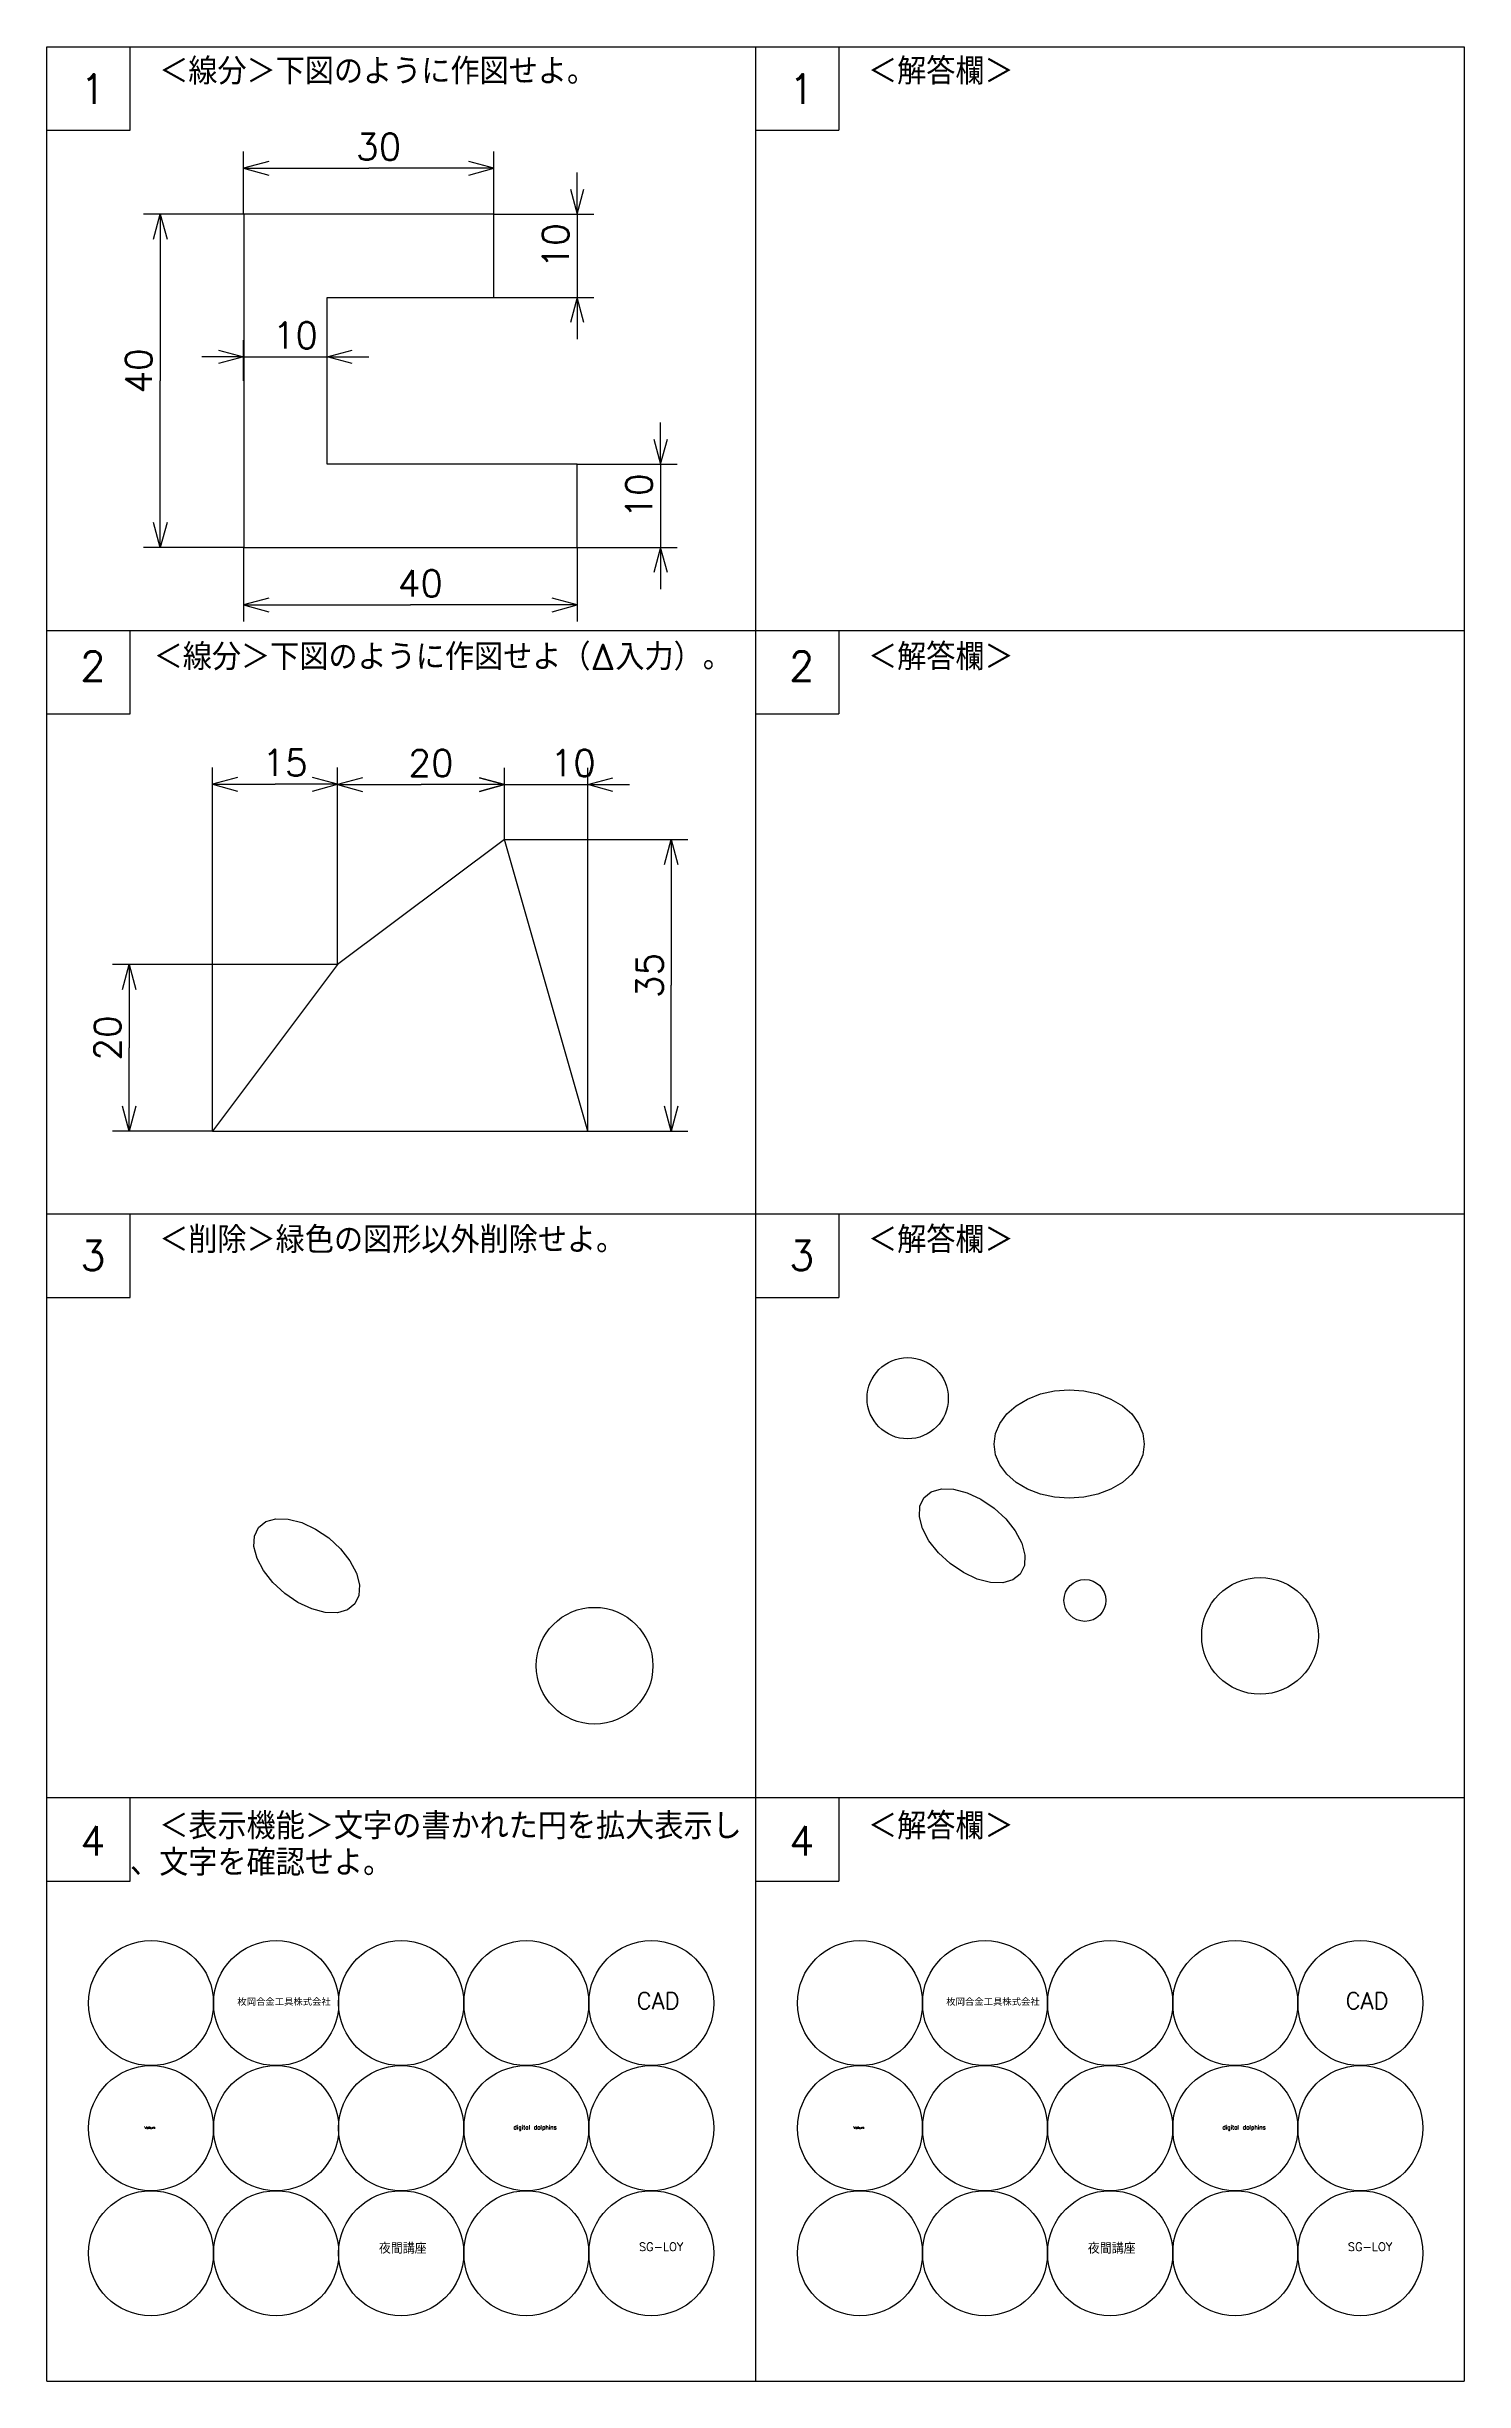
# Model space of a CAD drawing. Extents: x -73 to 97, y -150 to 130.
import ezdxf

# ---------------------------------------------------------------- set-up
doc = ezdxf.new("R2010")
doc.units = 0
doc.header["$MEASUREMENT"] = 0
doc.layers.add('____1', color=7, linetype='CONTINUOUS')
doc.layers.add('寸法線_1', color=7, linetype='CONTINUOUS')
doc.styles.add('STYLE1', font='txt.shx', dxfattribs={"bigfont": 'extfont.shx'})
doc.dimstyles.get("Standard").update_dxf_attribs({"dimtxt": 0.18, "dimasz": 0.18, "dimexe": 0.18, "dimexo": 0.0625, "dimgap": 0.09, "dimtad": 0, "dimtih": 1, "dimtoh": 1, "dimdec": 4, "dimzin": 0, "dimdsep": 46, "dimtxsty": 'Standard', "dimcen": 0.09, "dimadec": 0, "dimazin": 0, "dimtfac": 1, "dimtdec": 4, "dimtofl": 0, "dimtmove": 0, "dimatfit": 3, "dimfxl": 1, "dimtolj": 1, "dimtzin": 0, "dimarcsym": 0})

# ---------------------------------------------------------------- blocks, each defined once
blk = doc.blocks.new('*D0')
at = {"layer": '____1', "color": 5, "linetype": 'Continuous', "transparency": 16777216}
for p, q in [((-18.11, 34.57), (-18.11, 43.14)), ((-8.11, -0.43), (-8.11, 43.14)), ((-18.11, 41.14), (-23.11, 41.14)), ((-21.11, 41.94), (-18.11, 41.14)), ((-18.11, 41.14), (-21.11, 40.33)), ((-18.11, 41.14), (-8.11, 41.14)), ((-8.11, 41.14), (-5.11, 41.94)), ((-5.11, 40.33), (-8.11, 41.14)), ((-8.11, 41.14), (-3.11, 41.14))]:
    blk.add_line(p, q, dxfattribs=at)
at = {"layer": '寸法線_1', "color": 5, "linetype": 'Continuous', "transparency": 16777216, "style": 'STYLE1'}
blk.add_text('10', height=3.175, dxfattribs=at).set_placement((-12.59, 42.14))
blk = doc.blocks.new('*D1')
at = {"layer": '____1', "color": 5, "linetype": 'Continuous', "transparency": 16777216}
for p, q in [((-53.11, -0.43), (-53.11, 43.18)), ((-38.11, 19.57), (-38.11, 43.18)), ((-50.11, 41.99), (-53.11, 41.18)), ((-53.11, 41.18), (-50.11, 40.37)), ((-53.11, 41.18), (-45.61, 41.18)), ((-38.11, 41.18), (-45.61, 41.18)), ((-38.11, 41.18), (-41.11, 41.99)), ((-41.11, 40.37), (-38.11, 41.18))]:
    blk.add_line(p, q, dxfattribs=at)
at = {"layer": '寸法線_1', "color": 5, "linetype": 'Continuous', "transparency": 16777216, "style": 'STYLE1'}
blk.add_text('15', height=3.175, dxfattribs=at).set_placement((-47.14, 42.18))
blk = doc.blocks.new('*D2')
at = {"layer": '____1', "color": 5, "linetype": 'Continuous', "transparency": 16777216}
for p, q in [((-38.11, 19.57), (-65.11, 19.57)), ((-63.92, 16.57), (-63.11, 19.57)), ((-63.11, 19.57), (-62.31, 16.57)), ((-63.11, 19.57), (-63.11, 9.57)), ((-63.11, -0.43), (-63.11, 9.57)), ((-63.11, -0.43), (-63.92, 2.57)), ((-62.31, 2.57), (-63.11, -0.43)), ((-53.11, -0.43), (-65.11, -0.43))]:
    blk.add_line(p, q, dxfattribs=at)
at = {"layer": '寸法線_1', "color": 5, "linetype": 'Continuous', "transparency": 16777216, "style": 'STYLE1'}
blk.add_text('20', height=3.175, rotation=90, dxfattribs=at).set_placement((-64.11, 8.03))
blk = doc.blocks.new('*D3')
at = {"layer": '____1', "color": 5, "linetype": 'Continuous', "transparency": 16777216}
for p, q in [((-18.11, 34.57), (3.89, 34.57)), ((1.08, 31.57), (1.89, 34.57)), ((1.89, 34.57), (2.69, 31.57)), ((1.89, 34.57), (1.89, 17.07)), ((1.89, -0.43), (1.89, 17.07)), ((1.89, -0.43), (1.08, 2.57)), ((2.69, 2.57), (1.89, -0.43)), ((-8.11, -0.43), (3.89, -0.43))]:
    blk.add_line(p, q, dxfattribs=at)
at = {"layer": '寸法線_1', "color": 5, "linetype": 'Continuous', "transparency": 16777216, "style": 'STYLE1'}
blk.add_text('35', height=3.175, rotation=90, dxfattribs=at).set_placement((0.89, 15.53))
blk = doc.blocks.new('*D4')
at = {"layer": '____1', "color": 5, "linetype": 'Continuous', "transparency": 16777216}
for p, q in [((0.62, 79.57), (0.62, 84.57)), ((-0.18, 82.57), (0.62, 79.57)), ((0.62, 79.57), (1.43, 82.57)), ((-9.38, 79.57), (2.62, 79.57)), ((0.62, 79.57), (0.62, 69.57)), ((-9.38, 69.57), (2.62, 69.57)), ((0.62, 69.57), (-0.18, 66.57)), ((1.43, 66.57), (0.62, 69.57)), ((0.62, 69.57), (0.62, 64.57))]:
    blk.add_line(p, q, dxfattribs=at)
at = {"layer": '寸法線_1', "color": 5, "linetype": 'Continuous', "transparency": 16777216, "style": 'STYLE1'}
blk.add_text('10', height=3.175, rotation=90, dxfattribs=at).set_placement((-0.38, 73.03))
blk = doc.blocks.new('*D5')
at = {"layer": '____1', "color": 5, "linetype": 'Continuous', "transparency": 16777216}
for p, q in [((-38.11, 19.57), (-38.11, 43.14)), ((-18.11, 34.57), (-18.11, 43.14)), ((-35.11, 41.94), (-38.11, 41.14)), ((-38.11, 41.14), (-35.11, 40.33)), ((-38.11, 41.14), (-28.11, 41.14)), ((-18.11, 41.14), (-28.11, 41.14)), ((-18.11, 41.14), (-21.11, 41.94)), ((-21.11, 40.33), (-18.11, 41.14))]:
    blk.add_line(p, q, dxfattribs=at)
at = {"layer": '寸法線_1', "color": 5, "linetype": 'Continuous', "transparency": 16777216, "style": 'STYLE1'}
blk.add_text('20', height=3.175, dxfattribs=at).set_placement((-29.64, 42.14))
blk = doc.blocks.new('*D6')
at = {"layer": '____1', "color": 5, "linetype": 'Continuous', "transparency": 16777216}
for p, q in [((-49.38, 109.57), (-61.38, 109.57)), ((-60.18, 106.57), (-59.38, 109.57)), ((-59.38, 109.57), (-58.57, 106.57)), ((-59.38, 109.57), (-59.38, 89.57)), ((-59.38, 69.57), (-59.38, 89.57)), ((-59.38, 69.57), (-60.18, 72.57)), ((-58.57, 72.57), (-59.38, 69.57)), ((-49.38, 69.57), (-61.38, 69.57))]:
    blk.add_line(p, q, dxfattribs=at)
at = {"layer": '寸法線_1', "color": 5, "linetype": 'Continuous', "transparency": 16777216, "style": 'STYLE1'}
blk.add_text('40', height=3.175, rotation=90, dxfattribs=at).set_placement((-60.38, 88.03))
blk = doc.blocks.new('*D7')
at = {"layer": '____1', "color": 5, "linetype": 'Continuous', "transparency": 16777216}
for p, q in [((-10.18, 112.57), (-9.38, 109.57)), ((-9.38, 109.57), (-9.38, 114.57)), ((-9.38, 109.57), (-8.57, 112.57)), ((-19.38, 109.57), (-7.38, 109.57)), ((-9.38, 109.57), (-9.38, 99.57)), ((-19.38, 99.57), (-7.38, 99.57)), ((-9.38, 99.57), (-10.18, 96.57)), ((-8.57, 96.57), (-9.38, 99.57)), ((-9.38, 99.57), (-9.38, 94.57))]:
    blk.add_line(p, q, dxfattribs=at)
at = {"layer": '寸法線_1', "color": 5, "linetype": 'Continuous', "transparency": 16777216, "style": 'STYLE1'}
blk.add_text('10', height=3.175, rotation=90, dxfattribs=at).set_placement((-10.38, 103.03))
blk = doc.blocks.new('*D8')
at = {"layer": '____1', "color": 5, "linetype": 'Continuous', "transparency": 16777216}
for p, q in [((-49.38, 92.44), (-54.38, 92.44)), ((-52.38, 93.24), (-49.38, 92.44)), ((-49.38, 92.44), (-52.38, 91.63)), ((-49.38, 89.57), (-49.38, 94.44)), ((-49.38, 92.44), (-39.38, 92.44)), ((-39.38, 89.57), (-39.38, 94.44)), ((-39.38, 92.44), (-36.38, 93.24)), ((-36.38, 91.63), (-39.38, 92.44)), ((-39.38, 92.44), (-34.38, 92.44))]:
    blk.add_line(p, q, dxfattribs=at)
at = {"layer": '寸法線_1', "color": 5, "linetype": 'Continuous', "transparency": 16777216, "style": 'STYLE1'}
blk.add_text('10', height=3.175, dxfattribs=at).set_placement((-45.91, 93.44))
blk = doc.blocks.new('*D9')
at = {"layer": '____1', "color": 5, "linetype": 'Continuous', "transparency": 16777216}
for p, q in [((-49.38, 69.57), (-49.38, 60.69)), ((-9.38, 69.57), (-9.38, 60.69)), ((-46.38, 63.49), (-49.38, 62.69)), ((-49.38, 62.69), (-46.38, 61.88)), ((-49.38, 62.69), (-29.38, 62.69)), ((-9.38, 62.69), (-29.38, 62.69)), ((-9.38, 62.69), (-12.38, 63.49)), ((-12.38, 61.88), (-9.38, 62.69))]:
    blk.add_line(p, q, dxfattribs=at)
at = {"layer": '寸法線_1', "color": 5, "linetype": 'Continuous', "transparency": 16777216, "style": 'STYLE1'}
blk.add_text('40', height=3.175, dxfattribs=at).set_placement((-30.91, 63.69))
blk = doc.blocks.new('*D10')
at = {"layer": '____1', "color": 5, "linetype": 'Continuous', "transparency": 16777216}
for p, q in [((-49.38, 109.57), (-49.38, 117.06)), ((-46.38, 115.86), (-49.38, 115.06)), ((-49.38, 115.06), (-46.38, 114.25)), ((-49.38, 115.06), (-34.38, 115.06)), ((-19.38, 115.06), (-34.38, 115.06)), ((-19.38, 115.06), (-22.38, 115.86)), ((-22.38, 114.25), (-19.38, 115.06)), ((-19.38, 109.57), (-19.38, 117.06))]:
    blk.add_line(p, q, dxfattribs=at)
at = {"layer": '寸法線_1', "color": 5, "linetype": 'Continuous', "transparency": 16777216, "style": 'STYLE1'}
blk.add_text('30', height=3.175, dxfattribs=at).set_placement((-35.91, 116.06))

msp = doc.modelspace()

# ---------------------------------------------------------------- linework, layer by layer
at = {"layer": '____1', "color": 7, "linetype": 'Continuous'}
for p, q in [((-73, -150.35742), (-73, 129.64258)), ((-73, 129.64258), (97, 129.64258)), ((-63, 119.64258), (-63, 129.64258)), ((12, 129.64258), (12, -150.35742)), ((22, 129.64258), (22, 119.64258)), ((97, 129.64258), (97, -150.35742)), ((-73, 119.64258), (-63, 119.64258)), ((12, 119.64258), (22, 119.64258)), ((-19.37773, 109.56562), (-49.37773, 109.56562)), ((-49.37773, 109.56562), (-49.37773, 69.56563)), ((-19.37773, 99.56562), (-19.37773, 109.56562)), ((-39.37773, 79.56563), (-39.37773, 99.56562)), ((-39.37773, 99.56562), (-19.37773, 99.56562)), ((-9.37773, 79.56563), (-39.37773, 79.56563)), ((-9.37773, 69.56563), (-9.37773, 79.56563)), ((-49.37773, 69.56563), (-9.37773, 69.56563)), ((-73, 59.64258), (97, 59.64258)), ((-63, 49.64258), (-63, 59.64258)), ((22, 59.64258), (22, 49.64258)), ((-73, 49.64258), (-63, 49.64258)), ((12, 49.64258), (22, 49.64258)), ((-18.11125, 34.56575), (-38.11125, 19.56575)), ((-8.11125, -0.43425), (-18.11125, 34.56575)), ((-38.11125, 19.56575), (-53.11125, -0.43425)), ((-53.11125, -0.43425), (-8.11125, -0.43425)), ((-73, -10.35742), (97, -10.35742)), ((-63, -20.35742), (-63, -10.35742)), ((22, -10.35742), (22, -20.35742)), ((-73, -20.35742), (-63, -20.35742)), ((12, -20.35742), (22, -20.35742)), ((-73, -80.35742), (97, -80.35742)), ((-63, -90.35742), (-63, -80.35742)), ((22, -80.35742), (22, -90.35742)), ((-73, -90.35742), (-63, -90.35742)), ((12, -90.35742), (22, -90.35742)), ((-73, -150.35742), (97, -150.35742))]:
    msp.add_line(p, q, dxfattribs=at)
at = {"layer": '____1', "color": 3, "linetype": 'Continuous'}
msp.add_polyline3d([(58.62754, -37.95398, 0), (58.45461, -39.22274, 0), (57.94245, -40.44275, 0), (57.11077, -41.56712, 0), (55.9915, -42.55263, 0), (54.62767, -43.36142, 0), (53.07169, -43.96241, 0), (51.38335, -44.33249, 0), (49.62754, -44.45745, 0), (47.87173, -44.33249, 0), (46.18339, -43.96241, 0), (44.62741, -43.36142, 0), (43.26358, -42.55263, 0), (42.14431, -41.56712, 0), (41.31262, -40.44275, 0), (40.80047, -39.22274, 0), (40.62754, -37.95398, 0), (40.80047, -36.68521, 0), (41.31262, -35.4652, 0), (42.14431, -34.34084, 0), (43.26358, -33.35532, 0), (44.62741, -32.54653, 0), (46.18339, -31.94555, 0), (47.87173, -31.57546, 0), (49.62754, -31.4505, 0), (51.38335, -31.57546, 0), (53.07169, -31.94555, 0), (54.62767, -32.54653, 0), (55.9915, -33.35532, 0), (57.11077, -34.34084, 0), (57.94245, -35.4652, 0), (58.45461, -36.68521, 0), (58.62754, -37.95398, 0)], dxfattribs=at)
at = {"layer": '____1', "color": 7, "linetype": 'Continuous'}
for points in [[(40.61897, -45.63186, 0), (42.02488, -46.93104, 0), (43.15507, -48.36866, 0), (43.93251, -49.84675, 0), (44.30424, -51.26457, 0), (44.2449, -52.52551, 0), (43.75856, -53.54363, 0), (42.87834, -54.24956, 0), (41.66424, -54.59518, 0), (40.199, -54.55694, 0), (38.58247, -54.13744, 0), (36.9248, -53.36528, 0), (35.33898, -52.29308, 0), (33.93307, -50.9939, 0), (32.80288, -49.55628, 0), (32.02544, -48.0782, 0), (31.65371, -46.66037, 0), (31.71305, -45.39943, 0), (32.19939, -44.38131, 0), (33.07961, -43.67538, 0), (34.2937, -43.32976, 0), (35.75895, -43.36801, 0), (37.37548, -43.7875, 0), (39.03314, -44.55966, 0), (40.61897, -45.63186, 0), (40.61897, -45.63186, 0)], [(-39.17771, -49.20907, 0), (-37.7718, -50.50825, 0), (-36.64161, -51.94587, 0), (-35.86417, -53.42395, 0), (-35.49244, -54.84177, 0), (-35.55178, -56.10271, 0), (-36.03812, -57.12084, 0), (-36.91834, -57.82676, 0), (-38.13244, -58.17238, 0), (-39.59768, -58.13414, 0), (-41.21421, -57.71465, 0), (-42.87188, -56.94249, 0), (-44.4577, -55.87028, 0), (-45.86361, -54.5711, 0), (-46.9938, -53.13348, 0), (-47.77124, -51.6554, 0), (-48.14297, -50.23758, 0), (-48.08363, -48.97664, 0), (-47.59729, -47.95851, 0), (-46.71707, -47.25259, 0), (-45.50298, -46.90697, 0), (-44.03773, -46.94521, 0), (-42.4212, -47.3647, 0), (-40.76354, -48.13686, 0), (-39.17771, -49.20907, 0), (-39.17771, -49.20907, 0)]]:
    msp.add_polyline3d(points, dxfattribs=at)
at = {"layer": '____1', "color": 3, "linetype": 'Continuous'}
for centre, radius in [((30.25254, -32.45398), 4.86859), ((51.50254, -56.70398), 2.51091)]:
    msp.add_circle(centre, radius, dxfattribs=at)
at = {"layer": '____1', "color": 7, "linetype": 'Continuous'}
for centre, radius in [((72.50254, -60.95398), 6.99759), ((-7.29414, -64.53118), 6.99759), ((-60.48782, -105), 7.5), ((-45.48782, -105), 7.5), ((-30.48782, -105), 7.5), ((-15.48782, -105), 7.5), ((-0.48782, -105), 7.5), ((24.52894, -105), 7.5), ((39.52894, -105), 7.5), ((54.52894, -105), 7.5), ((69.52894, -105), 7.5), ((84.52894, -105), 7.5), ((-60.48782, -120), 7.5), ((-45.48782, -120), 7.5), ((-30.48782, -120), 7.5), ((-15.48782, -120), 7.5), ((-0.48782, -120), 7.5), ((24.52894, -120), 7.5), ((39.52894, -120), 7.5), ((54.52894, -120), 7.5), ((69.52894, -120), 7.5), ((84.52894, -120), 7.5), ((-60.48782, -135), 7.5), ((-45.48782, -135), 7.5), ((-30.48782, -135), 7.5), ((-15.48782, -135), 7.5), ((-0.48782, -135), 7.5), ((24.52894, -135), 7.5), ((39.52894, -135), 7.5), ((54.52894, -135), 7.5), ((69.52894, -135), 7.5), ((84.52894, -135), 7.5)]:
    msp.add_circle(centre, radius, dxfattribs=at)

# ---------------------------------------------------------------- texts
at = {"layer": '____1', "color": 7, "linetype": 'Continuous', "style": 'STYLE1'}
for s, height, p in [('1', 3.52778, (-68.97318, 122.80067)), ('\u3000＜線分＞下図のように作図せよ。', 3.175, (-63, 125.10539)), ('1', 3.52778, (16.02682, 122.80067)), ('\u3000＜解答欄＞', 3.175, (22, 125.10539)), ('2', 3.52778, (-68.97318, 53.59479)), (' ＜線分＞下図のように作図せよ（Δ入力）。', 3.175, (-63, 54.86899)), ('2', 3.52778, (16.02682, 53.59479)), ('\u3000＜解答欄＞', 3.175, (22, 54.86899)), ('3', 3.52778, (-68.97318, -17.08983)), ('\u3000＜削除＞緑色の図形以外削除せよ。', 3.175, (-63, -15.04436)), ('3', 3.52778, (16.02682, -17.08983)), ('\u3000＜解答欄＞', 3.175, (22, -15.04436)), ('4', 3.52778, (-68.97318, -87.29633)), ('\u3000＜表示機能＞文字の書かれた円を拡大表示し', 3.175, (-63, -85.35406)), ('4', 3.52778, (16.02682, -87.29633)), ('\u3000＜解答欄＞', 3.175, (22, -85.35406)), ('、文字を確認せよ。', 3.175, (-63, -89.73337)), ('枚岡合金工具株式会社', 0.8, (-50.13777, -105.30215)), ('CAD', 2, (-2.25118, -105.72016)), ('枚岡合金工具株式会社', 0.8, (34.87899, -105.30215)), ('CAD', 2, (82.76558, -105.72016)), ('Vellum', 0.3, (-61.26486, -120.08513)), ('digital dolphins', 0.5, (-17.0229, -120.14437)), ('Vellum', 0.3, (23.7519, -120.08513)), ('digital dolphins', 0.5, (67.99386, -120.14437)), ('夜間講座', 1.3, (-33.16157, -135.0542)), ('SG-LOY', 1, (-1.97521, -134.72414)), ('夜間講座', 1.3, (51.85519, -135.0542)), ('SG-LOY', 1, (83.04155, -134.72414))]:
    msp.add_text(s, height=height, dxfattribs=at).set_placement(p)

# ---------------------------------------------------------------- dimensions: what is measured, and where the dimension line sits
at = {"layer": '寸法線_1', "color": 5, "linetype": 'Continuous'}
for base, p1, p2, picture, middle in [((-19.37773, 115.05742), (-49.37773, 109.56562), (-19.37773, 109.56562), '*D10', (-34.37773, 115.05742)), ((-39.37773, 92.43906), (-49.37773, 89.56563), (-39.37773, 89.56563), '*D8', (-44.37773, 92.43906)), ((-38.11125, 41.1804), (-53.11125, -0.43425), (-38.11125, 19.56575), '*D1', (-45.61125, 41.1804)), ((-18.11125, 41.13531), (-38.11125, 19.56575), (-18.11125, 34.56575), '*D5', (-28.11125, 41.13531)), ((-8.11125, 41.13531), (-18.11125, 34.56575), (-8.11125, -0.43425), '*D0', (-11.05309, 41.13531))]:
    dim = msp.add_linear_dim(base=base, p1=p1, p2=p2, dimstyle='Standard', dxfattribs=at)
    dim.commit()
    dim.dimension.update_dxf_attribs({"geometry": picture, "text_midpoint": middle})
for base, p1, p2, angle, picture, middle in [((-9.37773, 99.56562), (-19.37773, 109.56562), (-19.37773, 99.56562), 90, '*D7', (-9.37773, 104.56562)), ((-59.37773, 109.56562), (-49.37773, 69.56563), (-49.37773, 109.56562), 90, '*D6', (-59.37773, 89.56563)), ((0.62227, 69.56563), (-9.37773, 79.56563), (-9.37773, 69.56563), 90, '*D4', (0.62227, 74.56563)), ((-49.37773, 62.6871), (-9.37773, 69.56563), (-49.37773, 69.56563), 180, '*D9', (-29.37773, 62.6871)), ((1.88875, -0.43425), (-18.11125, 34.56575), (-8.11125, -0.43425), 90, '*D3', (1.88875, 17.06575)), ((-63.11125, 19.56575), (-53.11125, -0.43425), (-38.11125, 19.56575), 90, '*D2', (-63.11125, 9.56575))]:
    dim = msp.add_linear_dim(base=base, p1=p1, p2=p2, angle=angle, dimstyle='Standard', dxfattribs=at)
    dim.commit()
    dim.dimension.update_dxf_attribs({"geometry": picture, "text_midpoint": middle})

doc.saveas('drawing.dxf')
